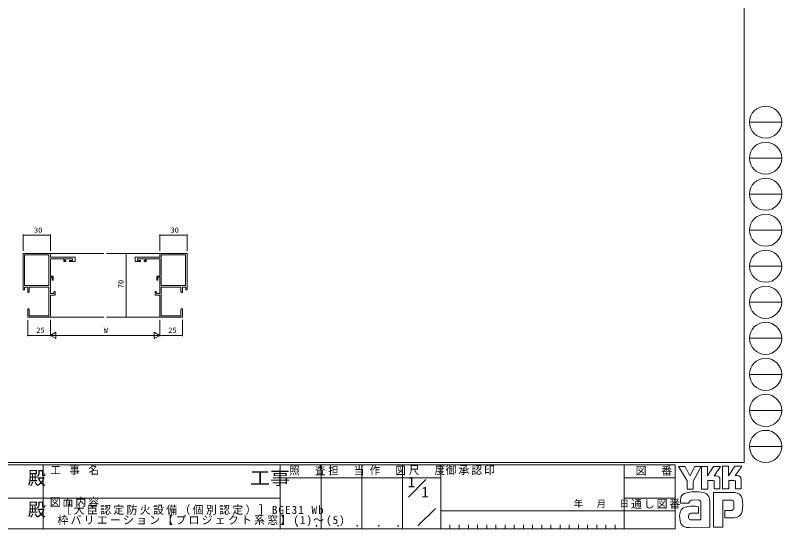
# Model space of a CAD drawing. Units: millimetres, scale not verified. Extents: x -1188 to 399, y -840 to 288.
# Drawn here: x -443 to 399, y -840 to -276 of the extents above; entities that cross this region are included whole.
import ezdxf
from ezdxf.enums import TextEntityAlignment as Align

# ---------------------------------------------------------------- set-up
doc = ezdxf.new("R2010")
doc.units = ezdxf.units.MM
doc.header["$LTSCALE"] = 4
for name, color, linetype, lineweight in [('0-1_YKK_ZWAK', 7, 'Continuous', 9), ('0-3_YKK_12', 2, 'Continuous', 9), ('0-4_YKK_D', 6, 'Continuous', 9), ('0-5_YKK_11', 7, 'Continuous', 9)]:
    doc.layers.add(name, color=color, linetype=linetype, lineweight=lineweight)
doc.layers.add('0-2_USER1', color=4, linetype='Continuous')
doc.styles.add('ＭＳ ゴシック', font='')
doc.styles.get('ＭＳ ゴシック').set_extended_font_data('MS Gothic')

msp = doc.modelspace()

# ---------------------------------------------------------------- linework, layer by layer
at = {"layer": '0-1_YKK_ZWAK'}
for p, q in [((357.6, 282.849), (357.6, -767.151)), ((363.553, -393.183), (398.833, -393.183)), ((363.553, -432.775), (398.833, -432.775)), ((363.553, -472.367), (398.833, -472.367)), ((363.553, -511.959), (398.833, -511.959)), ((363.553, -551.551), (398.833, -551.551)), ((363.553, -591.143), (398.833, -591.143)), ((363.553, -630.735), (398.833, -630.735)), ((363.553, -670.327), (398.833, -670.327)), ((363.553, -709.919), (398.833, -709.919)), ((363.553, -749.511), (398.833, -749.511)), ((357.6, -767.151), (-1182.4, -767.151)), ((282, -769.951), (-1182.4, -769.951)), ((-412.4, -769.951), (-412.4, -839.951)), ((-152, -769.951), (-152, -839.951)), ((-107.2, -769.951), (-107.2, -839.951)), ((-62.4, -769.951), (-62.4, -839.951)), ((-17.6, -769.951), (-17.6, -839.951)), ((24.4, -769.951), (24.4, -839.951)), ((225.999, -769.951), (225.999, -839.951)), ((282, -769.951), (282, -839.951)), ((285.674, -771.762), (292.701, -771.762)), ((294.864, -787.548), (285.674, -771.762)), ((303.272, -771.546), (298.161, -781.493)), ((310.919, -796.413), (310.919, -771.6)), ((333.948, -771.384), (340.489, -771.384)), ((333.948, -796.197), (333.948, -771.384)), ((347.355, -771.384), (354.923, -771.384)), ((354.167, -772.681), (347.923, -781.601)), ((354.923, -771.384), (354.167, -772.681)), ((326.759, -781.763), (324.68, -781.763)), ((350.001, -781.601), (347.923, -781.601)), ((-15.632, -783.949), (-152, -783.949)), ((-15.632, -783.949), (24.4, -783.949)), ((-11.26, -805.423), (8.127, -786.036)), ((225.999, -783.951), (282, -783.951)), ((323.948, -787.115), (317.569, -787.115)), ((331.084, -786.088), (331.084, -796.251)), ((340.76, -787.061), (340.76, -796.197)), ((347.139, -787.061), (340.76, -787.061)), ((348.004, -787.386), (347.139, -787.061)), ((348.004, -796.143), (348.004, -787.386)), ((354.329, -786.088), (354.329, -796.143)), ((340.76, -796.197), (333.948, -796.197)), ((348.004, -796.042), (348.105, -796.143)), ((354.329, -796.143), (348.004, -796.143)), ((-667.2, -806.349), (-409.6, -806.349)), ((-409.6, -806.349), (-152, -806.349)), ((225.999, -806.349), (282, -806.349)), ((347.247, -800.143), (324.056, -800.143)), ((324.056, -800.143), (324.056, -838.363)), ((287.836, -812.091), (287.836, -808.232)), ((297.134, -812.091), (287.836, -812.091)), ((307.892, -808.361), (300.497, -808.501)), ((310.054, -830.092), (310.054, -810.631)), ((319.839, -809.117), (319.839, -838.309)), ((334.111, -808.469), (343.409, -808.469)), ((334.111, -838.363), (334.111, -808.469)), ((346.347, -811.464), (346.382, -816.732)), ((-0.655, -836.641), (18.392, -817.593)), ((24.4, -820.351), (225.999, -820.351)), ((282, -820.349), (225.999, -820.349)), ((307.351, -823.011), (299.363, -823.02)), ((336.543, -819.929), (336.543, -828.2)), ((343.625, -819.929), (336.543, -819.929)), ((298.81, -830.092), (310.054, -830.092)), ((309.189, -830.092), (309.892, -830.092)), ((310.054, -830.09), (310.057, -830.092)), ((336.543, -828.2), (347.193, -828.2)), ((347.193, -828.2), (349.355, -827.714)), ((-1182.4, -839.951), (282, -839.951)), ((34.48, -835.751), (34.48, -839.951)), ((44.56, -835.751), (44.56, -839.951)), ((54.64, -835.751), (54.64, -839.951)), ((64.72, -835.751), (64.72, -839.951)), ((74.8, -835.751), (74.8, -839.951)), ((84.88, -835.751), (84.88, -839.951)), ((94.96, -835.751), (94.96, -839.951)), ((105.04, -835.751), (105.04, -839.951)), ((115.12, -835.751), (115.12, -839.951)), ((125.2, -835.751), (125.2, -839.951)), ((135.28, -835.751), (135.28, -839.951)), ((145.36, -835.751), (145.36, -839.951)), ((155.44, -835.751), (155.44, -839.951)), ((165.52, -835.751), (165.52, -839.951)), ((175.599, -835.751), (175.599, -839.951)), ((185.679, -835.751), (185.679, -839.951)), ((195.759, -835.751), (195.759, -839.951)), ((205.839, -835.751), (205.839, -839.951)), ((215.919, -835.751), (215.919, -839.951)), ((297.134, -838.472), (294.161, -838.472)), ((319.19, -838.418), (297.134, -838.472)), ((319.839, -838.309), (319.19, -838.418))]:
    msp.add_line(p, q, dxfattribs=at)
for points in [[(292.701, -771.762), (297.729, -781.169), (298.161, -781.493)], [(303.272, -771.546), (310.524, -771.546), (301.459, -787.602)], [(310.919, -771.6), (317.352, -771.6), (317.352, -781.797), (324.11, -771.492)], [(324.11, -771.492), (331.76, -771.492), (324.68, -781.763)], [(340.489, -771.384), (340.489, -781.767), (347.355, -771.384)], [(301.459, -787.602), (301.459, -796.468), (294.864, -796.468), (294.864, -787.548)], [(317.569, -787.115), (317.569, -796.413), (310.919, -796.413)], [(331.084, -796.251), (324.813, -796.251), (324.813, -787.44), (323.948, -787.115)], [(305.946, -815.496), (307.351, -815.821), (307.351, -823.011)], [(324.056, -838.363), (332.543, -838.363), (334.111, -838.363)]]:
    msp.add_lwpolyline(points, dxfattribs=at)
for centre in [(381.193, -393.183), (381.193, -432.775), (381.193, -472.367), (381.193, -511.959), (381.193, -551.551), (381.193, -591.143), (381.193, -630.735), (381.193, -670.327), (381.193, -709.919), (381.193, -749.511)]:
    msp.add_circle(centre, 17.64, dxfattribs=at)
for centre, radius, start, end in [((326.759, -786.088), 4.325, 0.00165, 89.99603), ((350.001, -785.926), 4.325, 0.00165, 89.99603), ((303.445, -834.753), 35.36, 89.89165, 109.30847), ((304.483, -840.877), 41.497, 78.78009, 91.46938), ((297.919, -808.282), 10.075, 158.41083, 179.71774), ((293.213, -806.061), 4.887, 109.02126, 161.51263), ((311.061, -808.944), 8.897, 40.66422, 80.31693), ((310.618, -808.921), 9.223, 358.78058, 38.76563), ((346.944, -808.831), 8.682, 14.44571, 87.08746), ((314.332, -814.325), 41.72, 350.99026, 10.67624), ((301.041, -841.659), 26.618, 79.38097, 112.05824), ((301.351, -811.965), 4.218, 138.46381, 181.71359), ((300.23, -811.892), 3.402, 85.50551, 126.78038), ((306.912, -811.459), 3.249, 14.75519, 72.44994), ((343.729, -810.909), 2.458, 16.43123, 96.91661), ((339.063, -812.366), 7.347, 4.93422, 17.03551), ((308.898, -826.74), 22.165, 168.76372, 199.80078), ((294.854, -823.806), 7.816, 121.8271, 169.08475), ((299.38, -825.909), 2.89, 90.33952, 178.03638), ((343.627, -817.318), 2.611, 269.95467, 342.90144), ((339.02, -816.033), 7.393, 343.6902, 354.75362), ((347.07, -819.441), 8.583, 285.4429, 349.90448), ((301.165, -826.607), 4.737, 171.08202, 216.71922), ((299.3, -827.081), 3.051, 230.97279, 260.7549), ((294.88, -830.836), 7.646, 207.31435, 263.59464)]:
    msp.add_arc(centre, radius, start, end, dxfattribs=at)
at = {"layer": '0-3_YKK_12'}
for p, q in [((-404.372, -537.476), (-345.874, -537.476)), ((-284.375, -537.476), (-342.874, -537.476)), ((-404.372, -607.477), (-345.874, -607.477)), ((-284.375, -607.477), (-342.874, -607.477))]:
    msp.add_line(p, q, dxfattribs=at)
at = {"layer": '0-4_YKK_D'}
for p, q in [((-434.372, -534.476), (-434.372, -516.476)), ((-434.372, -517.476), (-404.372, -517.476)), ((-404.372, -534.476), (-404.372, -516.476)), ((-284.372, -534.476), (-284.372, -516.476)), ((-254.372, -517.476), (-284.372, -517.476)), ((-254.372, -534.476), (-254.372, -516.476)), ((-288.615, -537.476), (-322.372, -537.476)), ((-321.372, -537.476), (-321.372, -607.477)), ((-429.37, -610.477), (-429.37, -628.477)), ((-404.37, -610.477), (-404.37, -628.477)), ((-404.37, -610.477), (-404.37, -628.477)), ((-285.506, -607.477), (-322.372, -607.477)), ((-284.372, -610.477), (-284.372, -628.477)), ((-284.372, -610.477), (-284.372, -628.477)), ((-259.372, -610.477), (-259.372, -628.477)), ((-404.37, -627.477), (-429.37, -627.477)), ((-404.37, -627.477), (-398.308, -623.977)), ((-404.37, -627.477), (-398.308, -630.977)), ((-404.37, -627.477), (-392.246, -627.477)), ((-398.308, -630.977), (-398.308, -623.977)), ((-397.37, -627.477), (-291.372, -627.477)), ((-284.372, -627.477), (-296.497, -627.477)), ((-290.435, -623.977), (-290.435, -630.977)), ((-284.372, -627.477), (-290.435, -623.977)), ((-284.372, -627.477), (-290.435, -630.977)), ((-284.372, -627.477), (-259.372, -627.477))]:
    msp.add_line(p, q, dxfattribs=at)
for centre, start, end in [((-434.372, -517.476), 0, 180), ((-434.372, -517.476), 180, 0), ((-404.372, -517.476), 0, 180), ((-404.372, -517.476), 180, 0), ((-284.372, -517.476), 0, 180), ((-284.372, -517.476), 180, 0), ((-254.372, -517.476), 0, 180), ((-254.372, -517.476), 180, 0), ((-321.372, -537.476), 90, 270), ((-321.372, -537.476), 270, 90), ((-321.372, -607.477), 90, 270), ((-321.372, -607.477), 270, 90), ((-429.37, -627.477), 0, 180), ((-429.37, -627.477), 180, 0), ((-259.372, -627.477), 0, 180), ((-259.372, -627.477), 180, 0)]:
    msp.add_arc(centre, 0.106, start, end, dxfattribs=at)
at = {"layer": '0-5_YKK_11'}
for p, q in [((-434.372, -537.476), (-434.372, -577.477)), ((-404.372, -537.476), (-434.372, -537.476)), ((-404.372, -541.676), (-404.372, -537.476)), ((-284.372, -541.676), (-284.372, -537.476)), ((-284.372, -537.476), (-254.372, -537.476)), ((-254.372, -537.476), (-254.372, -577.477)), ((-432.742, -539.106), (-432.742, -572.847)), ((-432.742, -539.106), (-432.742, -572.847)), ((-406.002, -539.106), (-432.742, -539.106)), ((-406.002, -572.847), (-406.002, -539.106)), ((-377.373, -541.676), (-404.372, -541.676)), ((-404.372, -543.306), (-389.573, -543.306)), ((-404.372, -562.576), (-404.372, -543.306)), ((-389.573, -543.306), (-389.573, -546.277)), ((-389.573, -546.277), (-387.372, -546.277)), ((-388.572, -543.306), (-380.072, -543.306)), ((-388.572, -545.276), (-388.572, -543.306)), ((-387.372, -545.276), (-388.572, -545.276)), ((-387.372, -546.277), (-387.372, -545.276)), ((-383.372, -545.276), (-383.372, -546.277)), ((-380.072, -545.276), (-383.372, -545.276)), ((-383.372, -546.277), (-377.373, -546.277)), ((-380.072, -543.306), (-380.072, -545.276)), ((-377.373, -546.277), (-377.373, -541.676)), ((-311.372, -546.277), (-311.372, -541.676)), ((-311.372, -541.676), (-284.372, -541.676)), ((-305.372, -546.277), (-311.372, -546.277)), ((-308.672, -543.306), (-308.672, -545.276)), ((-300.172, -543.306), (-308.672, -543.306)), ((-308.672, -545.276), (-305.372, -545.276)), ((-305.372, -545.276), (-305.372, -546.277)), ((-301.372, -545.276), (-300.172, -545.276)), ((-300.172, -545.276), (-300.172, -543.306)), ((-299.172, -543.306), (-299.172, -546.277)), ((-284.372, -543.306), (-299.172, -543.306)), ((-284.372, -562.576), (-284.372, -543.306)), ((-282.742, -539.106), (-256.002, -539.106)), ((-282.742, -572.847), (-282.742, -539.106)), ((-256.002, -539.106), (-256.002, -572.847)), ((-256.002, -539.106), (-256.002, -572.847)), ((-401.372, -562.576), (-404.372, -562.576)), ((-404.372, -563.576), (-402.372, -563.576)), ((-404.372, -581.646), (-404.372, -563.576)), ((-402.372, -563.576), (-402.372, -566.777)), ((-401.372, -566.777), (-401.372, -562.576)), ((-287.372, -562.576), (-284.372, -562.576)), ((-287.372, -566.777), (-287.372, -562.576)), ((-286.372, -563.576), (-286.372, -566.777)), ((-284.372, -563.576), (-286.372, -563.576)), ((-284.372, -581.646), (-284.372, -563.576)), ((-402.372, -566.777), (-401.372, -566.777)), ((-286.372, -566.777), (-287.372, -566.777)), ((-434.372, -577.477), (-433.072, -577.477)), ((-433.072, -574.476), (-429.372, -574.476)), ((-433.072, -577.477), (-433.072, -574.476)), ((-432.742, -572.847), (-406.002, -572.847)), ((-429.372, -574.476), (-429.372, -580.476)), ((-429.372, -580.476), (-428.373, -580.476)), ((-428.373, -580.476), (-427.742, -579.385)), ((-427.742, -579.385), (-427.742, -574.476)), ((-427.742, -574.476), (-406.002, -574.476)), ((-406.002, -574.476), (-406.002, -605.847)), ((-400.172, -579.276), (-400.672, -580.143)), ((-400.672, -580.143), (-400.672, -581.646)), ((-399.372, -579.276), (-400.172, -579.276)), ((-399.372, -583.276), (-399.372, -579.276)), ((-289.372, -579.276), (-288.572, -579.276)), ((-289.372, -583.276), (-289.372, -579.276)), ((-288.572, -579.276), (-288.072, -580.143)), ((-288.072, -580.143), (-288.072, -581.646)), ((-256.002, -572.847), (-282.742, -572.847)), ((-261.002, -574.476), (-282.742, -574.476)), ((-282.742, -574.476), (-282.742, -605.847)), ((-261.002, -579.385), (-261.002, -574.476)), ((-260.372, -580.476), (-261.002, -579.385)), ((-259.372, -580.476), (-260.372, -580.476)), ((-255.672, -574.476), (-259.372, -574.476)), ((-259.372, -574.476), (-259.372, -580.476)), ((-255.672, -577.477), (-255.672, -574.476)), ((-254.372, -577.477), (-255.672, -577.477)), ((-400.672, -581.646), (-404.372, -581.646)), ((-404.372, -583.276), (-399.372, -583.276)), ((-404.372, -607.477), (-404.372, -583.276)), ((-284.372, -583.276), (-289.372, -583.276)), ((-288.072, -581.646), (-284.372, -581.646)), ((-284.372, -607.477), (-284.372, -583.276)), ((-429.372, -598.477), (-429.372, -602.018)), ((-428.373, -598.477), (-429.372, -598.477)), ((-429.372, -602.018), (-429.252, -602.202)), ((-429.252, -602.751), (-429.372, -602.935)), ((-429.372, -602.935), (-429.372, -603.018)), ((-429.372, -603.018), (-429.252, -603.202)), ((-429.252, -603.751), (-429.372, -603.935)), ((-429.372, -603.935), (-429.372, -607.477)), ((-429.252, -602.202), (-429.252, -602.751)), ((-429.252, -603.202), (-429.252, -603.751)), ((-427.742, -599.568), (-428.373, -598.477)), ((-427.742, -605.847), (-427.742, -599.568)), ((-406.002, -605.847), (-427.742, -605.847)), ((-282.742, -605.847), (-261.002, -605.847)), ((-261.002, -599.568), (-260.372, -598.477)), ((-261.002, -605.847), (-261.002, -599.568)), ((-260.372, -598.477), (-259.372, -598.477)), ((-259.372, -602.018), (-259.492, -602.202)), ((-259.492, -602.202), (-259.492, -602.751)), ((-259.492, -602.751), (-259.372, -602.935)), ((-259.372, -603.018), (-259.492, -603.202)), ((-259.492, -603.202), (-259.492, -603.751)), ((-259.492, -603.751), (-259.372, -603.935)), ((-259.372, -598.477), (-259.372, -602.018)), ((-259.372, -602.935), (-259.372, -603.018)), ((-259.372, -603.935), (-259.372, -607.477)), ((-429.372, -607.477), (-404.372, -607.477)), ((-259.372, -607.477), (-284.372, -607.477))]:
    msp.add_line(p, q, dxfattribs=at)
msp.add_lwpolyline([(-299.172, -546.277), (-301.372, -546.277), (-301.372, -545.276)], dxfattribs=at)

# ---------------------------------------------------------------- texts
at = {"layer": '0-1_YKK_ZWAK', "color": 3, "style": 'ＭＳ ゴシック'}
for p in [(-429.363, -795.863), (-429.363, -830.506)]:
    msp.add_text('殿', height=14.66, dxfattribs=at).set_placement(p, align=Align.BOTTOM_LEFT)
at = {"layer": '0-1_YKK_ZWAK', "color": 3, "style": 'ＭＳ ゴシック', "width": 1.1}
msp.add_text('工事', height=14.66, dxfattribs=at).set_placement((-185.137, -795.863), align=Align.BOTTOM_LEFT)
at = {"layer": '0-1_YKK_ZWAK', "color": 4, "style": 'ＭＳ ゴシック'}
msp.add_text('年   月   日', height=7.331, dxfattribs=at).set_placement((170.353, -818.289), align=Align.BOTTOM_LEFT)
at = {"layer": '0-1_YKK_ZWAK', "char_height": 8.798, "attachment_point": 7, "style": 'ＭＳ ゴシック'}
for s, insert in [('\\T1.22;\\W0.95;工\\~事\\~名', (-404.376, -781.016)), ('\\T1.24;\\W0.95;照\\~\\~査', (-142.022, -781.511)), ('\\T1.24;\\W0.95;担\\~\\~当', (-99.291, -781.511)), ('\\T1.24;\\W0.95;作\\~\\~図', (-53.76, -781.475)), ('\\T1.24;\\W0.95;尺\\~\\~度', (-10.575, -781.025)), ('\\T1.17;御承認印', (29.734, -781.016)), ('\\T1.17;図\u3000番', (238.395, -781.675)), ('\\T1.17;図面内容', (-405.165, -816.247)), ('\\T1.17;通し図番', (233.358, -818.12)), ('\\T1.24;\\W0.95;\\~．\\~．', (-143.09, -837.843)), ('\\T1.24;\\W0.95;\\~．\\~．', (-98.29, -837.843)), ('\\T1.24;\\W0.95;\\~．\\~．', (-53.49, -837.843))]:
    msp.add_mtext(s, dxfattribs=dict(at, insert=insert))
at = {"layer": '0-2_USER1', "color": 7, "style": 'ＭＳ ゴシック'}
for p in [(-12, -797.949), (3.067, -809.149)]:
    msp.add_text('1', height=11.73, dxfattribs=at).set_placement(p, align=Align.BOTTOM_LEFT)
at = {"layer": '0-2_USER1', "color": 7, "char_height": 8.798, "attachment_point": 7, "style": 'ＭＳ ゴシック'}
for s, insert in [('\\T1.21;［大臣認定防火設備（個別認定）］BGE31\\~Wb', (-393.406, -824.849)), ('\\T1.2;枠バリエーション【プロジェクト系窓】(1)～(5)\\~', (-396.726, -837.2))]:
    msp.add_mtext(s, dxfattribs=dict(at, insert=insert))
at = {"layer": '0-4_YKK_D', "color": 4, "style": 'ＭＳ ゴシック'}
for s, p in [('30', (-422.503, -516.476)), ('30', (-272.503, -516.476)), ('25', (-419.952, -626.477)), ('W', (-345.906, -626.477)), ('25', (-274.955, -626.477))]:
    msp.add_text(s, height=5.865, dxfattribs=at).set_placement(p, align=Align.BOTTOM_LEFT)
msp.add_text('70', height=5.865, rotation=90, dxfattribs=at).set_placement((-322.372, -575.668), align=Align.BOTTOM_LEFT)

doc.saveas('drawing.dxf')
